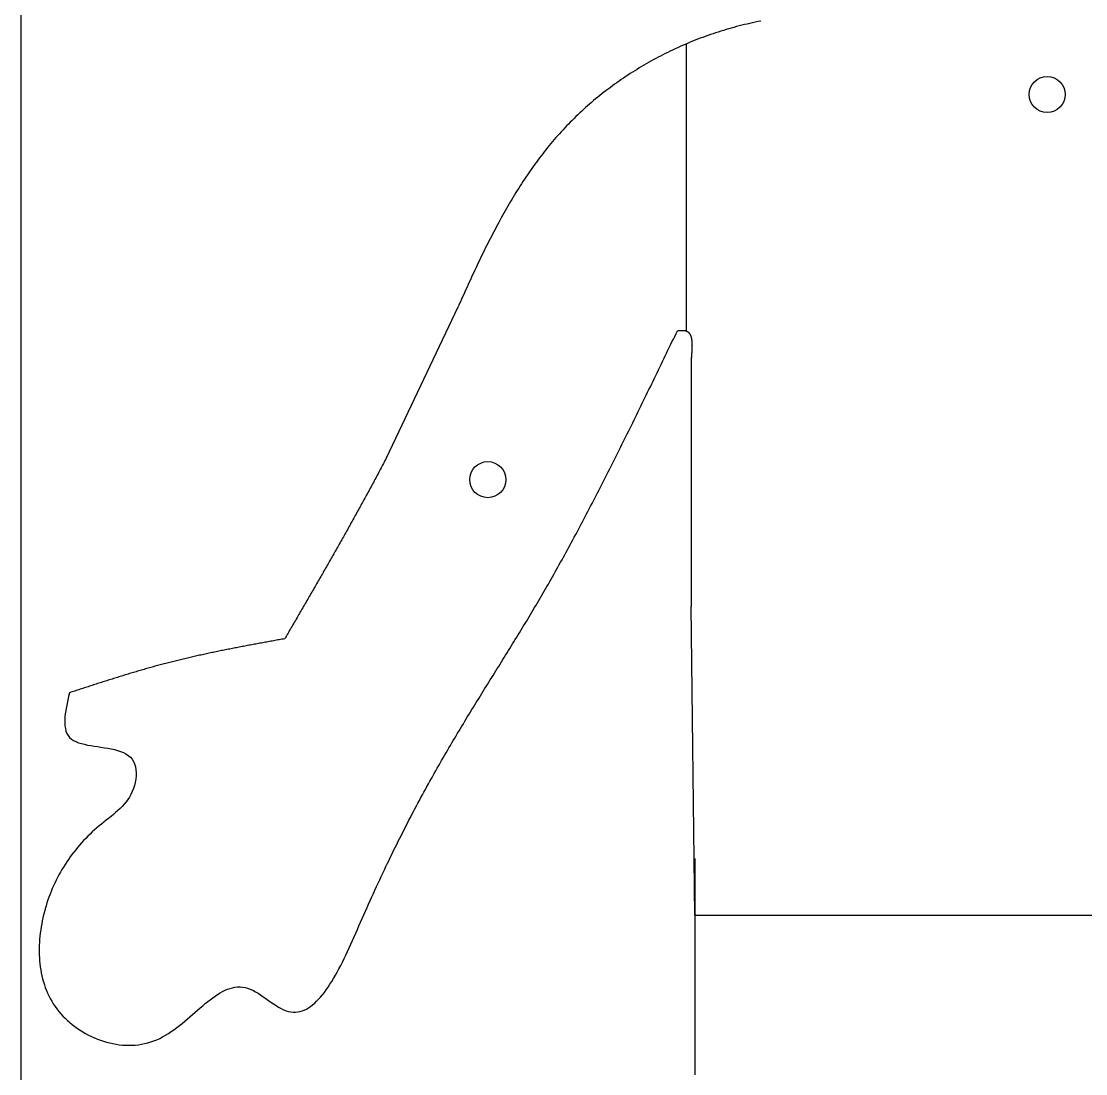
# Model space of a CAD drawing. Header units: millimetres. Extents: x 289 to 9778, y -894 to 6380.
# Drawn here: x 7446 to 7741.1, y -609.1 to -317.2 of the extents above; entities that cross this region are included whole.
import ezdxf

# ---------------------------------------------------------------- set-up
doc = ezdxf.new("R2010")
doc.units = ezdxf.units.MM
doc.layers.add('RANGO', color=6, linetype='Continuous')

msp = doc.modelspace()

# ---------------------------------------------------------------- linework, layer by layer
for p, q in [((7630.38, -403.14), (7630.38, -323.5)), ((7547.23, -438.29), (7567.12, -396.39)), ((7632.7, -565.16), (7631.72, -479.59)), ((7632.7, -565.16), (7820.95, -565.16))]:
    msp.add_line(p, q)
msp.add_lwpolyline([(7446, 6.01), (8016, 6.01), (8016, -893.99), (7446, -893.99)], close=True)
for points in [[(7650.98, -317.2, 0), (7650.24, -317.34, 0), (7649.49, -317.5, 0), (7648.74, -317.65, 0), (7648, -317.82, 0), (7647.26, -317.99, 0), (7646.52, -318.16, 0), (7645.78, -318.34, 0), (7645.04, -318.53, 0), (7644.31, -318.72, 0), (7643.57, -318.92, 0), (7642.84, -319.12, 0), (7642.11, -319.33, 0), (7641.38, -319.54, 0), (7640.65, -319.76, 0), (7639.93, -319.98, 0), (7639.21, -320.21, 0), (7638.49, -320.44, 0), (7637.77, -320.68, 0), (7637.05, -320.93, 0), (7636.33, -321.18, 0), (7635.62, -321.43, 0), (7634.91, -321.69, 0), (7634.2, -321.96, 0), (7633.5, -322.23, 0), (7632.79, -322.5, 0), (7632.09, -322.79, 0), (7631.39, -323.07, 0), (7630.7, -323.36, 0), (7630, -323.66, 0), (7629.31, -323.96, 0), (7628.62, -324.26, 0), (7627.93, -324.57, 0), (7627.25, -324.89, 0), (7626.57, -325.21, 0), (7625.89, -325.53, 0), (7625.21, -325.86, 0), (7624.54, -326.2, 0), (7623.87, -326.53, 0), (7623.2, -326.88, 0), (7622.54, -327.23, 0), (7621.87, -327.58, 0), (7621.21, -327.94, 0), (7620.56, -328.3, 0), (7619.91, -328.67, 0), (7619.26, -329.04, 0), (7618.61, -329.41, 0), (7617.96, -329.79, 0), (7617.32, -330.18, 0), (7616.69, -330.57, 0), (7616.05, -330.96, 0), (7615.42, -331.36, 0), (7614.79, -331.76, 0), (7614.17, -332.17, 0), (7613.55, -332.58, 0), (7612.93, -333, 0), (7612.31, -333.42, 0), (7611.7, -333.84, 0), (7611.1, -334.27, 0), (7610.49, -334.7, 0), (7609.89, -335.14, 0), (7609.3, -335.58, 0), (7608.7, -336.02, 0), (7608.11, -336.47, 0), (7607.53, -336.93, 0), (7606.95, -337.38, 0), (7606.37, -337.84, 0), (7605.8, -338.31, 0), (7605.23, -338.78, 0), (7604.66, -339.25, 0), (7604.1, -339.73, 0), (7603.54, -340.21, 0), (7602.99, -340.69, 0), (7602.44, -341.18, 0), (7601.89, -341.67, 0), (7601.35, -342.17, 0), (7600.81, -342.67, 0), (7600.28, -343.17, 0), (7599.75, -343.68, 0), (7599.23, -344.19, 0), (7598.71, -344.71, 0), (7598.19, -345.23, 0), (7597.68, -345.75, 0), (7597.18, -346.27, 0), (7596.68, -346.8, 0), (7596.18, -347.34, 0), (7595.69, -347.87, 0), (7595.2, -348.41, 0), (7594.71, -348.95, 0), (7594.23, -349.5, 0), (7593.76, -350.05, 0), (7593.29, -350.6, 0), (7592.82, -351.16, 0), (7592.36, -351.72, 0), (7591.9, -352.28, 0), (7591.44, -352.85, 0), (7590.99, -353.42, 0), (7590.55, -353.99, 0), (7590.1, -354.56, 0), (7589.67, -355.14, 0), (7589.23, -355.72, 0), (7588.8, -356.31, 0), (7588.37, -356.89, 0), (7587.95, -357.48, 0), (7587.53, -358.07, 0), (7587.11, -358.67, 0), (7586.7, -359.27, 0), (7586.29, -359.87, 0), (7585.88, -360.47, 0), (7585.48, -361.07, 0), (7585.08, -361.68, 0), (7584.68, -362.29, 0), (7584.28, -362.9, 0), (7583.89, -363.52, 0), (7583.51, -364.14, 0), (7583.12, -364.76, 0), (7582.74, -365.38, 0), (7582.36, -366, 0), (7581.98, -366.63, 0), (7581.61, -367.26, 0), (7581.24, -367.89, 0), (7580.87, -368.52, 0), (7580.51, -369.15, 0), (7580.14, -369.79, 0), (7579.78, -370.43, 0), (7579.43, -371.07, 0), (7579.07, -371.71, 0), (7578.72, -372.35, 0), (7578.37, -373, 0), (7578.02, -373.65, 0), (7577.67, -374.3, 0), (7577.33, -374.95, 0), (7576.98, -375.6, 0), (7576.64, -376.25, 0), (7576.31, -376.91, 0), (7575.97, -377.57, 0), (7575.64, -378.22, 0), (7575.3, -378.88, 0), (7574.97, -379.55, 0), (7574.64, -380.21, 0), (7574.31, -380.87, 0), (7573.99, -381.54, 0), (7573.66, -382.2, 0), (7573.34, -382.87, 0), (7573.02, -383.54, 0), (7572.7, -384.21, 0), (7572.38, -384.88, 0), (7572.06, -385.55, 0), (7571.75, -386.22, 0), (7571.43, -386.89, 0), (7571.12, -387.57, 0), (7570.81, -388.24, 0), (7570.5, -388.92, 0), (7570.18, -389.6, 0), (7569.87, -390.27, 0), (7569.57, -390.95, 0), (7569.26, -391.63, 0), (7568.95, -392.31, 0), (7568.64, -392.99, 0), (7568.34, -393.67, 0), (7568.03, -394.35, 0), (7567.73, -395.03, 0), (7567.42, -395.71, 0), (7567.12, -396.39, 0)], [(7459.34, -503.47, 0), (7459.12, -504.47, 0), (7458.9, -505.46, 0), (7458.69, -506.44, 0), (7458.5, -507.41, 0), (7458.34, -508.36, 0), (7458.2, -509.29, 0), (7458.11, -510.19, 0), (7458.05, -511.06, 0), (7458.05, -511.89, 0), (7458.1, -512.68, 0), (7458.21, -513.42, 0), (7458.39, -514.12, 0), (7458.64, -514.76, 0), (7458.97, -515.34, 0), (7459.39, -515.86, 0), (7459.89, -516.31, 0), (7460.48, -516.7, 0), (7461.14, -517.03, 0), (7461.87, -517.32, 0), (7462.65, -517.57, 0), (7463.48, -517.78, 0), (7464.36, -517.97, 0), (7465.26, -518.13, 0), (7466.19, -518.28, 0), (7467.14, -518.42, 0), (7468.09, -518.56, 0), (7469.05, -518.71, 0), (7469.99, -518.86, 0), (7470.92, -519.04, 0), (7471.82, -519.24, 0), (7472.69, -519.47, 0), (7473.51, -519.74, 0), (7474.29, -520.05, 0), (7475, -520.41, 0), (7475.65, -520.84, 0), (7476.23, -521.32, 0), (7476.72, -521.88, 0), (7477.12, -522.51, 0), (7477.42, -523.22, 0), (7477.64, -523.99, 0), (7477.78, -524.81, 0), (7477.83, -525.66, 0), (7477.81, -526.54, 0), (7477.72, -527.43, 0), (7477.57, -528.33, 0), (7477.35, -529.2, 0), (7477.08, -530.06, 0), (7476.76, -530.88, 0), (7476.39, -531.65, 0), (7475.97, -532.39, 0), (7475.52, -533.09, 0), (7475.03, -533.75, 0), (7474.51, -534.39, 0), (7473.95, -535, 0), (7473.37, -535.59, 0), (7472.77, -536.16, 0), (7472.15, -536.72, 0), (7471.52, -537.26, 0), (7470.87, -537.79, 0), (7470.21, -538.32, 0), (7469.55, -538.84, 0), (7468.89, -539.36, 0), (7468.23, -539.89, 0), (7467.57, -540.43, 0), (7466.93, -540.97, 0), (7466.29, -541.53, 0), (7465.67, -542.09, 0), (7465.05, -542.67, 0), (7464.45, -543.26, 0), (7463.86, -543.86, 0), (7463.28, -544.47, 0), (7462.71, -545.09, 0), (7462.16, -545.72, 0), (7461.61, -546.36, 0), (7461.08, -547.01, 0), (7460.56, -547.67, 0), (7460.05, -548.34, 0), (7459.55, -549.01, 0), (7459.07, -549.7, 0), (7458.6, -550.4, 0), (7458.14, -551.1, 0), (7457.69, -551.81, 0), (7457.26, -552.53, 0), (7456.84, -553.26, 0), (7456.43, -554, 0), (7456.03, -554.74, 0), (7455.65, -555.49, 0), (7455.29, -556.25, 0), (7454.93, -557.02, 0), (7454.6, -557.79, 0), (7454.27, -558.57, 0), (7453.96, -559.36, 0), (7453.66, -560.15, 0), (7453.38, -560.95, 0), (7453.11, -561.76, 0), (7452.86, -562.57, 0), (7452.62, -563.39, 0), (7452.4, -564.21, 0), (7452.19, -565.04, 0), (7452, -565.87, 0), (7451.82, -566.71, 0), (7451.66, -567.56, 0), (7451.51, -568.4, 0), (7451.38, -569.26, 0), (7451.27, -570.11, 0), (7451.17, -570.97, 0), (7451.09, -571.83, 0), (7451.03, -572.69, 0), (7450.99, -573.55, 0), (7450.97, -574.41, 0), (7450.96, -575.27, 0), (7450.98, -576.13, 0), (7451.02, -576.98, 0), (7451.08, -577.83, 0), (7451.16, -578.68, 0), (7451.26, -579.53, 0), (7451.39, -580.36, 0), (7451.54, -581.2, 0), (7451.72, -582.02, 0), (7451.91, -582.84, 0), (7452.14, -583.65, 0), (7452.39, -584.46, 0), (7452.66, -585.25, 0), (7452.96, -586.03, 0), (7453.29, -586.8, 0), (7453.65, -587.56, 0), (7454.03, -588.31, 0), (7454.44, -589.04, 0), (7454.88, -589.77, 0), (7455.35, -590.47, 0), (7455.86, -591.16, 0), (7456.39, -591.84, 0), (7456.95, -592.5, 0), (7457.53, -593.14, 0), (7458.15, -593.76, 0), (7458.78, -594.37, 0), (7459.44, -594.95, 0), (7460.13, -595.52, 0), (7460.83, -596.06, 0), (7461.56, -596.58, 0), (7462.3, -597.08, 0), (7463.06, -597.55, 0), (7463.84, -598, 0), (7464.64, -598.43, 0), (7465.45, -598.82, 0), (7466.27, -599.19, 0), (7467.1, -599.54, 0), (7467.94, -599.85, 0), (7468.8, -600.13, 0), (7469.66, -600.39, 0), (7470.52, -600.61, 0), (7471.4, -600.8, 0), (7472.28, -600.96, 0), (7473.16, -601.09, 0), (7474.04, -601.18, 0), (7474.93, -601.24, 0), (7475.81, -601.26, 0), (7476.69, -601.24, 0), (7477.58, -601.19, 0), (7478.45, -601.1, 0), (7479.32, -600.97, 0), (7480.19, -600.8, 0), (7481.05, -600.59, 0), (7481.9, -600.34, 0), (7482.74, -600.04, 0), (7483.57, -599.71, 0), (7484.39, -599.33, 0), (7485.19, -598.91, 0), (7485.99, -598.46, 0), (7486.78, -597.97, 0), (7487.55, -597.46, 0), (7488.32, -596.92, 0), (7489.08, -596.36, 0), (7489.83, -595.78, 0), (7490.57, -595.18, 0), (7491.31, -594.58, 0), (7492.04, -593.96, 0), (7492.76, -593.34, 0), (7493.48, -592.72, 0), (7494.19, -592.1, 0), (7494.89, -591.49, 0), (7495.6, -590.88, 0), (7496.3, -590.28, 0), (7496.99, -589.7, 0), (7497.68, -589.14, 0), (7498.37, -588.6, 0), (7499.06, -588.09, 0), (7499.75, -587.6, 0), (7500.43, -587.15, 0), (7501.11, -586.73, 0), (7501.8, -586.35, 0), (7502.48, -586.01, 0), (7503.17, -585.72, 0), (7503.86, -585.47, 0), (7504.54, -585.28, 0), (7505.24, -585.14, 0), (7505.93, -585.07, 0), (7506.63, -585.05, 0), (7507.33, -585.1, 0), (7508.03, -585.22, 0), (7508.74, -585.41, 0), (7509.45, -585.68, 0), (7510.17, -586.01, 0), (7510.89, -586.39, 0), (7511.62, -586.82, 0), (7512.34, -587.29, 0), (7513.06, -587.78, 0), (7513.79, -588.28, 0), (7514.51, -588.79, 0), (7515.22, -589.3, 0), (7515.93, -589.79, 0), (7516.64, -590.25, 0), (7517.34, -590.69, 0), (7518.03, -591.07, 0), (7518.72, -591.4, 0), (7519.39, -591.67, 0), (7520.06, -591.86, 0), (7520.71, -592, 0), (7521.36, -592.06, 0), (7521.99, -592.07, 0), (7522.62, -592.01, 0), (7523.24, -591.89, 0), (7523.85, -591.72, 0), (7524.45, -591.49, 0), (7525.04, -591.21, 0), (7525.62, -590.88, 0), (7526.2, -590.49, 0), (7526.77, -590.06, 0), (7527.33, -589.58, 0), (7527.88, -589.06, 0), (7528.43, -588.5, 0), (7528.97, -587.89, 0), (7529.51, -587.25, 0), (7530.03, -586.57, 0), (7530.55, -585.86, 0), (7531.07, -585.11, 0), (7531.58, -584.33, 0), (7532.09, -583.52, 0), (7532.59, -582.69, 0), (7533.08, -581.83, 0), (7533.57, -580.94, 0), (7534.06, -580.03, 0), (7534.54, -579.11, 0), (7535.02, -578.16, 0), (7535.49, -577.2, 0), (7535.96, -576.22, 0), (7536.43, -575.24, 0), (7536.89, -574.24, 0), (7537.35, -573.23, 0), (7537.81, -572.21, 0), (7538.26, -571.19, 0), (7538.72, -570.17, 0), (7539.17, -569.14, 0), (7539.61, -568.12, 0), (7540.06, -567.09, 0), (7540.51, -566.07, 0), (7540.95, -565.06, 0), (7541.4, -564.05, 0), (7541.84, -563.06, 0), (7542.28, -562.07, 0), (7542.72, -561.08, 0), (7543.16, -560.11, 0), (7543.6, -559.14, 0), (7544.04, -558.19, 0), (7544.48, -557.23, 0), (7544.91, -556.29, 0), (7545.35, -555.35, 0), (7545.78, -554.43, 0), (7546.22, -553.5, 0), (7546.65, -552.59, 0), (7547.08, -551.68, 0), (7547.51, -550.78, 0), (7547.94, -549.89, 0), (7548.37, -549, 0), (7548.8, -548.12, 0), (7549.23, -547.24, 0), (7549.66, -546.38, 0), (7550.08, -545.52, 0), (7550.51, -544.66, 0), (7550.93, -543.81, 0), (7551.36, -542.97, 0), (7551.78, -542.14, 0), (7552.2, -541.31, 0), (7552.62, -540.48, 0), (7553.04, -539.66, 0), (7553.46, -538.85, 0), (7553.88, -538.04, 0), (7554.3, -537.24, 0), (7554.72, -536.45, 0), (7555.14, -535.66, 0), (7555.55, -534.87, 0), (7555.97, -534.09, 0), (7556.39, -533.32, 0), (7556.8, -532.55, 0), (7557.21, -531.78, 0), (7557.63, -531.02, 0), (7558.04, -530.27, 0), (7558.45, -529.52, 0), (7558.86, -528.77, 0), (7559.27, -528.03, 0), (7559.68, -527.3, 0), (7560.09, -526.57, 0), (7560.5, -525.84, 0), (7560.91, -525.11, 0), (7561.32, -524.39, 0), (7561.72, -523.68, 0), (7562.13, -522.97, 0), (7562.53, -522.26, 0), (7562.94, -521.56, 0), (7563.34, -520.86, 0), (7563.75, -520.16, 0), (7564.15, -519.47, 0), (7564.55, -518.78, 0), (7564.95, -518.09, 0), (7565.36, -517.41, 0), (7565.76, -516.73, 0), (7566.16, -516.05, 0), (7566.56, -515.38, 0), (7566.96, -514.71, 0), (7567.35, -514.04, 0), (7567.75, -513.38, 0), (7568.15, -512.71, 0), (7568.55, -512.05, 0), (7568.94, -511.4, 0), (7569.34, -510.74, 0), (7569.74, -510.09, 0), (7570.13, -509.44, 0), (7570.53, -508.79, 0), (7570.92, -508.15, 0), (7571.32, -507.5, 0), (7571.71, -506.86, 0), (7572.1, -506.22, 0), (7572.49, -505.58, 0), (7572.89, -504.95, 0), (7573.28, -504.31, 0), (7573.67, -503.68, 0), (7574.06, -503.04, 0), (7574.45, -502.41, 0), (7574.84, -501.78, 0), (7575.23, -501.16, 0), (7575.62, -500.53, 0), (7576.01, -499.9, 0), (7576.4, -499.28, 0), (7576.79, -498.65, 0), (7577.18, -498.03, 0), (7577.56, -497.4, 0), (7577.95, -496.78, 0), (7578.34, -496.16, 0), (7578.73, -495.53, 0), (7579.11, -494.91, 0), (7579.5, -494.29, 0), (7579.88, -493.67, 0), (7580.27, -493.05, 0), (7580.65, -492.43, 0), (7581.04, -491.8, 0), (7581.42, -491.18, 0), (7581.81, -490.56, 0), (7582.19, -489.94, 0), (7582.58, -489.31, 0), (7582.96, -488.69, 0), (7583.34, -488.07, 0), (7583.73, -487.44, 0), (7584.11, -486.82, 0), (7584.49, -486.19, 0), (7584.87, -485.56, 0), (7585.26, -484.93, 0), (7585.64, -484.3, 0), (7586.02, -483.67, 0), (7586.4, -483.04, 0), (7586.78, -482.4, 0), (7587.17, -481.77, 0), (7587.55, -481.13, 0), (7587.93, -480.49, 0), (7588.31, -479.85, 0), (7588.69, -479.21, 0), (7589.07, -478.56, 0), (7589.45, -477.92, 0), (7589.83, -477.27, 0), (7590.21, -476.62, 0), (7590.59, -475.97, 0), (7590.97, -475.31, 0), (7591.35, -474.65, 0), (7591.73, -473.99, 0), (7592.11, -473.33, 0), (7592.49, -472.66, 0), (7592.87, -472, 0), (7593.25, -471.33, 0), (7593.63, -470.65, 0), (7594.01, -469.98, 0), (7594.39, -469.3, 0), (7594.77, -468.62, 0), (7595.15, -467.94, 0), (7595.52, -467.26, 0), (7595.9, -466.57, 0), (7596.28, -465.89, 0), (7596.66, -465.2, 0), (7597.04, -464.51, 0), (7597.42, -463.81, 0), (7597.8, -463.12, 0), (7598.17, -462.42, 0), (7598.55, -461.72, 0), (7598.93, -461.02, 0), (7599.31, -460.31, 0), (7599.69, -459.61, 0), (7600.06, -458.9, 0), (7600.44, -458.19, 0), (7600.82, -457.48, 0), (7601.2, -456.76, 0), (7601.58, -456.05, 0), (7601.95, -455.33, 0), (7602.33, -454.61, 0), (7602.71, -453.89, 0), (7603.09, -453.17, 0), (7603.46, -452.45, 0), (7603.84, -451.72, 0), (7604.22, -451, 0), (7604.59, -450.27, 0), (7604.97, -449.54, 0), (7605.35, -448.81, 0), (7605.73, -448.07, 0), (7606.1, -447.34, 0), (7606.48, -446.6, 0), (7606.86, -445.87, 0), (7607.23, -445.13, 0), (7607.61, -444.39, 0), (7607.99, -443.65, 0), (7608.36, -442.9, 0), (7608.74, -442.16, 0), (7609.12, -441.41, 0), (7609.49, -440.67, 0), (7609.87, -439.92, 0), (7610.24, -439.17, 0), (7610.62, -438.42, 0), (7611, -437.67, 0), (7611.37, -436.92, 0), (7611.75, -436.16, 0), (7612.13, -435.41, 0), (7612.5, -434.65, 0), (7612.88, -433.9, 0), (7613.25, -433.14, 0), (7613.63, -432.38, 0), (7614, -431.62, 0), (7614.38, -430.86, 0), (7614.76, -430.1, 0), (7615.13, -429.33, 0), (7615.51, -428.57, 0), (7615.88, -427.81, 0), (7616.26, -427.04, 0), (7616.64, -426.28, 0), (7617.01, -425.51, 0), (7617.39, -424.74, 0), (7617.76, -423.97, 0), (7618.14, -423.2, 0), (7618.51, -422.44, 0), (7618.89, -421.67, 0), (7619.26, -420.9, 0), (7619.64, -420.12, 0), (7620.01, -419.35, 0), (7620.39, -418.58, 0), (7620.77, -417.81, 0), (7621.14, -417.03, 0), (7621.52, -416.26, 0), (7621.89, -415.49, 0), (7622.27, -414.71, 0), (7622.64, -413.94, 0), (7623.02, -413.16, 0), (7623.39, -412.39, 0), (7623.77, -411.61, 0), (7624.14, -410.83, 0), (7624.52, -410.06, 0), (7624.89, -409.28, 0), (7625.27, -408.5, 0), (7625.64, -407.73, 0), (7626.02, -406.95, 0), (7626.39, -406.17, 0), (7626.77, -405.4, 0), (7627.14, -404.62, 0), (7627.52, -403.84, 0), (7627.89, -403.06, 0)], [(7627.89, -403.06, 0), (7627.96, -403.06, 0), (7628.03, -403.05, 0), (7628.1, -403.04, 0), (7628.17, -403.04, 0), (7628.24, -403.03, 0), (7628.31, -403.02, 0), (7628.38, -403.02, 0), (7628.45, -403.01, 0), (7628.52, -403.01, 0), (7628.59, -403, 0), (7628.66, -402.99, 0), (7628.73, -402.99, 0), (7628.79, -402.99, 0), (7628.86, -402.98, 0), (7628.93, -402.98, 0), (7629, -402.98, 0), (7629.06, -402.97, 0), (7629.13, -402.97, 0), (7629.19, -402.97, 0), (7629.26, -402.97, 0), (7629.32, -402.97, 0), (7629.39, -402.97, 0), (7629.45, -402.97, 0), (7629.51, -402.98, 0), (7629.57, -402.98, 0), (7629.63, -402.98, 0), (7629.69, -402.99, 0), (7629.75, -402.99, 0), (7629.81, -403, 0), (7629.87, -403.01, 0), (7629.93, -403.02, 0), (7629.98, -403.03, 0), (7630.04, -403.04, 0), (7630.09, -403.05, 0), (7630.15, -403.06, 0), (7630.2, -403.08, 0), (7630.25, -403.09, 0), (7630.3, -403.11, 0), (7630.35, -403.13, 0), (7630.4, -403.15, 0), (7630.45, -403.17, 0), (7630.49, -403.19, 0), (7630.54, -403.21, 0), (7630.58, -403.24, 0), (7630.63, -403.26, 0), (7630.67, -403.29, 0), (7630.71, -403.31, 0), (7630.76, -403.34, 0), (7630.8, -403.37, 0), (7630.84, -403.4, 0), (7630.87, -403.43, 0), (7630.91, -403.46, 0), (7630.95, -403.5, 0), (7630.99, -403.53, 0), (7631.02, -403.57, 0), (7631.06, -403.6, 0), (7631.09, -403.64, 0), (7631.12, -403.68, 0), (7631.15, -403.72, 0), (7631.19, -403.76, 0), (7631.22, -403.8, 0), (7631.25, -403.84, 0), (7631.28, -403.88, 0), (7631.3, -403.93, 0), (7631.33, -403.97, 0), (7631.36, -404.02, 0), (7631.38, -404.07, 0), (7631.41, -404.11, 0), (7631.44, -404.16, 0), (7631.46, -404.21, 0), (7631.48, -404.26, 0), (7631.51, -404.31, 0), (7631.53, -404.36, 0), (7631.55, -404.42, 0), (7631.57, -404.47, 0), (7631.59, -404.52, 0), (7631.61, -404.58, 0), (7631.63, -404.63, 0), (7631.64, -404.69, 0), (7631.66, -404.75, 0), (7631.68, -404.81, 0), (7631.69, -404.87, 0), (7631.71, -404.92, 0), (7631.73, -404.99, 0), (7631.74, -405.05, 0), (7631.75, -405.11, 0), (7631.77, -405.17, 0), (7631.78, -405.23, 0), (7631.79, -405.3, 0), (7631.8, -405.36, 0), (7631.81, -405.43, 0), (7631.82, -405.49, 0), (7631.83, -405.56, 0), (7631.84, -405.63, 0), (7631.85, -405.69, 0), (7631.86, -405.76, 0), (7631.87, -405.83, 0), (7631.88, -405.9, 0), (7631.88, -405.97, 0), (7631.89, -406.04, 0), (7631.9, -406.11, 0), (7631.9, -406.18, 0), (7631.91, -406.26, 0), (7631.91, -406.33, 0), (7631.92, -406.4, 0), (7631.92, -406.48, 0), (7631.92, -406.55, 0), (7631.93, -406.63, 0), (7631.93, -406.7, 0), (7631.93, -406.78, 0), (7631.93, -406.85, 0), (7631.93, -406.93, 0), (7631.93, -407.01, 0), (7631.93, -407.09, 0), (7631.94, -407.16, 0), (7631.94, -407.24, 0), (7631.93, -407.32, 0), (7631.93, -407.4, 0), (7631.93, -407.48, 0), (7631.93, -407.56, 0), (7631.93, -407.64, 0), (7631.93, -407.72, 0), (7631.93, -407.8, 0), (7631.92, -407.89, 0), (7631.92, -407.97, 0), (7631.92, -408.05, 0), (7631.91, -408.13, 0), (7631.91, -408.22, 0), (7631.91, -408.3, 0), (7631.9, -408.38, 0), (7631.9, -408.47, 0), (7631.89, -408.55, 0), (7631.89, -408.63, 0), (7631.88, -408.72, 0), (7631.88, -408.8, 0), (7631.87, -408.89, 0), (7631.87, -408.97, 0), (7631.86, -409.06, 0), (7631.86, -409.15, 0), (7631.85, -409.23, 0), (7631.84, -409.32, 0), (7631.84, -409.4, 0), (7631.83, -409.49, 0), (7631.83, -409.58, 0), (7631.82, -409.66, 0), (7631.81, -409.75, 0), (7631.81, -409.84, 0), (7631.8, -409.92, 0), (7631.79, -410.01, 0), (7631.78, -410.1, 0), (7631.78, -410.19, 0), (7631.77, -410.27, 0), (7631.76, -410.36, 0), (7631.76, -410.45, 0), (7631.75, -410.54, 0), (7631.74, -410.62, 0), (7631.73, -410.71, 0), (7631.73, -410.8, 0), (7631.72, -410.89, 0)], [(7631.72, -410.89, 0), (7631.72, -411.43, 0), (7631.72, -411.97, 0), (7631.72, -412.51, 0), (7631.72, -413.05, 0), (7631.72, -413.59, 0), (7631.72, -414.13, 0), (7631.72, -414.67, 0), (7631.72, -415.21, 0), (7631.72, -415.75, 0), (7631.72, -416.3, 0), (7631.72, -416.84, 0), (7631.72, -417.38, 0), (7631.72, -417.92, 0), (7631.72, -418.46, 0), (7631.72, -419, 0), (7631.72, -419.54, 0), (7631.72, -420.08, 0), (7631.72, -420.62, 0), (7631.72, -421.16, 0), (7631.72, -421.7, 0), (7631.72, -422.25, 0), (7631.72, -422.79, 0), (7631.72, -423.33, 0), (7631.72, -423.87, 0), (7631.72, -424.41, 0), (7631.72, -424.95, 0), (7631.72, -425.49, 0), (7631.72, -426.03, 0), (7631.72, -426.57, 0), (7631.72, -427.11, 0), (7631.72, -427.66, 0), (7631.72, -428.2, 0), (7631.72, -428.74, 0), (7631.72, -429.28, 0), (7631.72, -429.82, 0), (7631.72, -430.36, 0), (7631.72, -430.9, 0), (7631.72, -431.44, 0), (7631.72, -431.98, 0), (7631.72, -432.52, 0), (7631.72, -433.07, 0), (7631.72, -433.61, 0), (7631.72, -434.15, 0), (7631.72, -434.69, 0), (7631.72, -435.23, 0), (7631.72, -435.77, 0), (7631.72, -436.31, 0), (7631.72, -436.85, 0), (7631.72, -437.39, 0), (7631.72, -437.93, 0), (7631.72, -438.47, 0), (7631.72, -439.02, 0), (7631.72, -439.56, 0), (7631.72, -440.1, 0), (7631.72, -440.64, 0), (7631.72, -441.18, 0), (7631.72, -441.72, 0), (7631.72, -442.26, 0), (7631.72, -442.8, 0), (7631.72, -443.34, 0), (7631.72, -443.88, 0), (7631.72, -444.43, 0), (7631.72, -444.97, 0), (7631.72, -445.51, 0), (7631.72, -446.05, 0), (7631.72, -446.59, 0), (7631.72, -447.13, 0), (7631.72, -447.67, 0), (7631.72, -448.21, 0), (7631.72, -448.75, 0), (7631.72, -449.29, 0), (7631.72, -449.83, 0), (7631.72, -450.38, 0), (7631.72, -450.92, 0), (7631.72, -451.46, 0), (7631.72, -452, 0), (7631.72, -452.54, 0), (7631.72, -453.08, 0), (7631.72, -453.62, 0), (7631.72, -454.16, 0), (7631.72, -454.7, 0), (7631.72, -455.24, 0), (7631.72, -455.79, 0), (7631.72, -456.33, 0), (7631.72, -456.87, 0), (7631.72, -457.41, 0), (7631.72, -457.95, 0), (7631.72, -458.49, 0), (7631.72, -459.03, 0), (7631.72, -459.57, 0), (7631.72, -460.11, 0), (7631.72, -460.65, 0), (7631.72, -461.2, 0), (7631.72, -461.74, 0), (7631.72, -462.28, 0), (7631.72, -462.82, 0), (7631.72, -463.36, 0), (7631.72, -463.9, 0), (7631.72, -464.44, 0), (7631.72, -464.98, 0), (7631.72, -465.52, 0), (7631.72, -466.06, 0), (7631.72, -466.6, 0), (7631.72, -467.15, 0), (7631.72, -467.69, 0), (7631.72, -468.23, 0), (7631.72, -468.77, 0), (7631.72, -469.31, 0), (7631.72, -469.85, 0), (7631.72, -470.39, 0), (7631.72, -470.93, 0), (7631.72, -471.47, 0), (7631.72, -472.01, 0), (7631.72, -472.56, 0), (7631.72, -473.1, 0), (7631.72, -473.64, 0), (7631.72, -474.18, 0), (7631.72, -474.72, 0), (7631.72, -475.26, 0), (7631.72, -475.8, 0), (7631.72, -476.34, 0), (7631.72, -476.88, 0), (7631.72, -477.42, 0), (7631.72, -477.96, 0), (7631.72, -478.51, 0), (7631.72, -479.05, 0), (7631.72, -479.59, 0)], [(7547.23, -438.29, 0), (7547.02, -438.69, 0), (7546.81, -439.1, 0), (7546.6, -439.5, 0), (7546.38, -439.9, 0), (7546.17, -440.31, 0), (7545.96, -440.71, 0), (7545.75, -441.11, 0), (7545.53, -441.52, 0), (7545.32, -441.92, 0), (7545.1, -442.32, 0), (7544.89, -442.72, 0), (7544.68, -443.12, 0), (7544.46, -443.52, 0), (7544.25, -443.93, 0), (7544.03, -444.33, 0), (7543.82, -444.73, 0), (7543.6, -445.13, 0), (7543.39, -445.53, 0), (7543.17, -445.93, 0), (7542.95, -446.33, 0), (7542.74, -446.73, 0), (7542.52, -447.13, 0), (7542.31, -447.53, 0), (7542.09, -447.93, 0), (7541.87, -448.33, 0), (7541.65, -448.73, 0), (7541.44, -449.13, 0), (7541.22, -449.53, 0), (7541, -449.92, 0), (7540.78, -450.32, 0), (7540.57, -450.72, 0), (7540.35, -451.12, 0), (7540.13, -451.52, 0), (7539.91, -451.92, 0), (7539.69, -452.31, 0), (7539.47, -452.71, 0), (7539.25, -453.11, 0), (7539.03, -453.51, 0), (7538.81, -453.9, 0), (7538.59, -454.3, 0), (7538.37, -454.7, 0), (7538.15, -455.09, 0), (7537.93, -455.49, 0), (7537.71, -455.89, 0), (7537.49, -456.28, 0), (7537.27, -456.68, 0), (7537.05, -457.08, 0), (7536.83, -457.47, 0), (7536.61, -457.87, 0), (7536.39, -458.26, 0), (7536.16, -458.66, 0), (7535.94, -459.06, 0), (7535.72, -459.45, 0), (7535.5, -459.85, 0), (7535.28, -460.24, 0), (7535.05, -460.64, 0), (7534.83, -461.03, 0), (7534.61, -461.43, 0), (7534.39, -461.82, 0), (7534.16, -462.22, 0), (7533.94, -462.61, 0), (7533.72, -463, 0), (7533.49, -463.4, 0), (7533.27, -463.79, 0), (7533.05, -464.19, 0), (7532.82, -464.58, 0), (7532.6, -464.98, 0), (7532.38, -465.37, 0), (7532.15, -465.76, 0), (7531.93, -466.16, 0), (7531.7, -466.55, 0), (7531.48, -466.94, 0), (7531.26, -467.34, 0), (7531.03, -467.73, 0), (7530.81, -468.12, 0), (7530.58, -468.52, 0), (7530.36, -468.91, 0), (7530.13, -469.3, 0), (7529.91, -469.7, 0), (7529.68, -470.09, 0), (7529.46, -470.48, 0), (7529.23, -470.87, 0), (7529.01, -471.27, 0), (7528.78, -471.66, 0), (7528.55, -472.05, 0), (7528.33, -472.44, 0), (7528.1, -472.84, 0), (7527.88, -473.23, 0), (7527.65, -473.62, 0), (7527.43, -474.01, 0), (7527.2, -474.41, 0), (7526.97, -474.8, 0), (7526.75, -475.19, 0), (7526.52, -475.58, 0), (7526.29, -475.97, 0), (7526.07, -476.37, 0), (7525.84, -476.76, 0), (7525.61, -477.15, 0), (7525.39, -477.54, 0), (7525.16, -477.93, 0), (7524.94, -478.32, 0), (7524.71, -478.72, 0), (7524.48, -479.11, 0), (7524.25, -479.5, 0), (7524.03, -479.89, 0), (7523.8, -480.28, 0), (7523.57, -480.67, 0), (7523.35, -481.06, 0), (7523.12, -481.46, 0), (7522.89, -481.85, 0), (7522.67, -482.24, 0), (7522.44, -482.63, 0), (7522.21, -483.02, 0), (7521.98, -483.41, 0), (7521.76, -483.8, 0), (7521.53, -484.19, 0), (7521.3, -484.59, 0), (7521.08, -484.98, 0), (7520.85, -485.37, 0), (7520.62, -485.76, 0), (7520.39, -486.15, 0), (7520.17, -486.54, 0), (7519.94, -486.93, 0), (7519.71, -487.32, 0), (7519.48, -487.71, 0), (7519.26, -488.11, 0), (7519.03, -488.5, 0)], [(7519.03, -488.5, 0), (7518.65, -488.57, 0), (7518.27, -488.64, 0), (7517.88, -488.7, 0), (7517.5, -488.77, 0), (7517.12, -488.84, 0), (7516.74, -488.91, 0), (7516.36, -488.98, 0), (7515.98, -489.05, 0), (7515.59, -489.12, 0), (7515.21, -489.19, 0), (7514.83, -489.26, 0), (7514.45, -489.33, 0), (7514.07, -489.4, 0), (7513.69, -489.47, 0), (7513.3, -489.54, 0), (7512.92, -489.61, 0), (7512.54, -489.68, 0), (7512.16, -489.75, 0), (7511.78, -489.82, 0), (7511.4, -489.89, 0), (7511.02, -489.96, 0), (7510.63, -490.03, 0), (7510.25, -490.11, 0), (7509.87, -490.18, 0), (7509.49, -490.25, 0), (7509.11, -490.32, 0), (7508.73, -490.39, 0), (7508.35, -490.46, 0), (7507.97, -490.54, 0), (7507.59, -490.61, 0), (7507.2, -490.68, 0), (7506.82, -490.75, 0), (7506.44, -490.83, 0), (7506.06, -490.9, 0), (7505.68, -490.97, 0), (7505.3, -491.05, 0), (7504.92, -491.12, 0), (7504.54, -491.2, 0), (7504.16, -491.27, 0), (7503.78, -491.35, 0), (7503.4, -491.42, 0), (7503.02, -491.5, 0), (7502.64, -491.57, 0), (7502.26, -491.65, 0), (7501.88, -491.73, 0), (7501.5, -491.8, 0), (7501.12, -491.88, 0), (7500.74, -491.96, 0), (7500.36, -492.04, 0), (7499.98, -492.12, 0), (7499.6, -492.2, 0), (7499.22, -492.27, 0), (7498.84, -492.35, 0), (7498.47, -492.43, 0), (7498.09, -492.51, 0), (7497.71, -492.6, 0), (7497.33, -492.68, 0), (7496.95, -492.76, 0), (7496.57, -492.84, 0), (7496.19, -492.92, 0), (7495.81, -493.01, 0), (7495.44, -493.09, 0), (7495.06, -493.17, 0), (7494.68, -493.26, 0), (7494.3, -493.34, 0), (7493.93, -493.43, 0), (7493.55, -493.51, 0), (7493.17, -493.6, 0), (7492.79, -493.69, 0), (7492.42, -493.77, 0), (7492.04, -493.86, 0), (7491.66, -493.95, 0), (7491.29, -494.04, 0), (7490.91, -494.13, 0), (7490.53, -494.22, 0), (7490.16, -494.31, 0), (7489.78, -494.4, 0), (7489.4, -494.49, 0), (7489.03, -494.58, 0), (7488.65, -494.68, 0), (7488.28, -494.77, 0), (7487.9, -494.86, 0), (7487.53, -494.96, 0), (7487.15, -495.05, 0), (7486.78, -495.15, 0), (7486.4, -495.25, 0), (7486.03, -495.34, 0), (7485.65, -495.44, 0), (7485.28, -495.54, 0), (7484.9, -495.64, 0), (7484.53, -495.74, 0), (7484.16, -495.84, 0), (7483.78, -495.94, 0), (7483.41, -496.04, 0), (7483.04, -496.14, 0), (7482.66, -496.25, 0), (7482.29, -496.35, 0), (7481.92, -496.45, 0), (7481.54, -496.56, 0), (7481.17, -496.66, 0), (7480.8, -496.77, 0), (7480.43, -496.87, 0), (7480.05, -496.98, 0), (7479.68, -497.09, 0), (7479.31, -497.19, 0), (7478.94, -497.3, 0), (7478.57, -497.41, 0), (7478.19, -497.52, 0), (7477.82, -497.63, 0), (7477.45, -497.74, 0), (7477.08, -497.85, 0), (7476.71, -497.96, 0), (7476.34, -498.07, 0), (7475.97, -498.18, 0), (7475.59, -498.29, 0), (7475.22, -498.41, 0), (7474.85, -498.52, 0), (7474.48, -498.63, 0), (7474.11, -498.74, 0), (7473.74, -498.86, 0), (7473.37, -498.97, 0), (7473, -499.09, 0), (7472.63, -499.2, 0), (7472.26, -499.32, 0), (7471.89, -499.43, 0), (7471.52, -499.55, 0), (7471.15, -499.66, 0), (7470.78, -499.78, 0), (7470.41, -499.89, 0), (7470.04, -500.01, 0), (7469.67, -500.13, 0), (7469.3, -500.25, 0), (7468.93, -500.36, 0), (7468.56, -500.48, 0), (7468.19, -500.6, 0), (7467.83, -500.72, 0), (7467.46, -500.83, 0), (7467.09, -500.95, 0), (7466.72, -501.07, 0), (7466.35, -501.19, 0), (7465.98, -501.31, 0), (7465.61, -501.43, 0), (7465.24, -501.55, 0), (7464.87, -501.67, 0), (7464.5, -501.79, 0), (7464.13, -501.91, 0), (7463.77, -502.03, 0), (7463.4, -502.15, 0), (7463.03, -502.27, 0), (7462.66, -502.39, 0), (7462.29, -502.51, 0), (7461.92, -502.63, 0), (7461.55, -502.75, 0), (7461.18, -502.87, 0), (7460.82, -502.99, 0), (7460.45, -503.11, 0), (7460.08, -503.23, 0), (7459.71, -503.35, 0), (7459.34, -503.47, 0)], [(7632.7, -549.46, 0), (7632.7, -551.17, 0), (7632.7, -552.89, 0), (7632.7, -554.6, 0), (7632.7, -556.32, 0), (7632.7, -558.03, 0), (7632.7, -559.75, 0), (7632.7, -561.46, 0), (7632.7, -563.18, 0), (7632.7, -564.89, 0), (7632.7, -566.61, 0), (7632.7, -568.32, 0), (7632.7, -570.04, 0), (7632.7, -571.75, 0), (7632.7, -573.47, 0), (7632.7, -575.18, 0), (7632.7, -576.9, 0), (7632.7, -578.61, 0), (7632.7, -580.33, 0), (7632.7, -582.04, 0), (7632.7, -583.76, 0), (7632.7, -585.47, 0), (7632.7, -587.19, 0), (7632.7, -588.9, 0), (7632.7, -590.62, 0), (7632.7, -592.33, 0), (7632.7, -594.04, 0), (7632.7, -595.76, 0), (7632.7, -597.47, 0), (7632.7, -599.19, 0), (7632.7, -600.9, 0), (7632.7, -602.62, 0), (7632.7, -604.33, 0), (7632.7, -606.05, 0), (7632.7, -607.76, 0), (7632.7, -609.48, 0)]]:
    msp.add_polyline3d(points)
at = {"layer": 'RANGO', "color": 0}
for centre in [(7730.39, -337.52), (7575.31, -444.37)]:
    msp.add_circle(centre, 5, dxfattribs=at)

doc.saveas('drawing.dxf')
